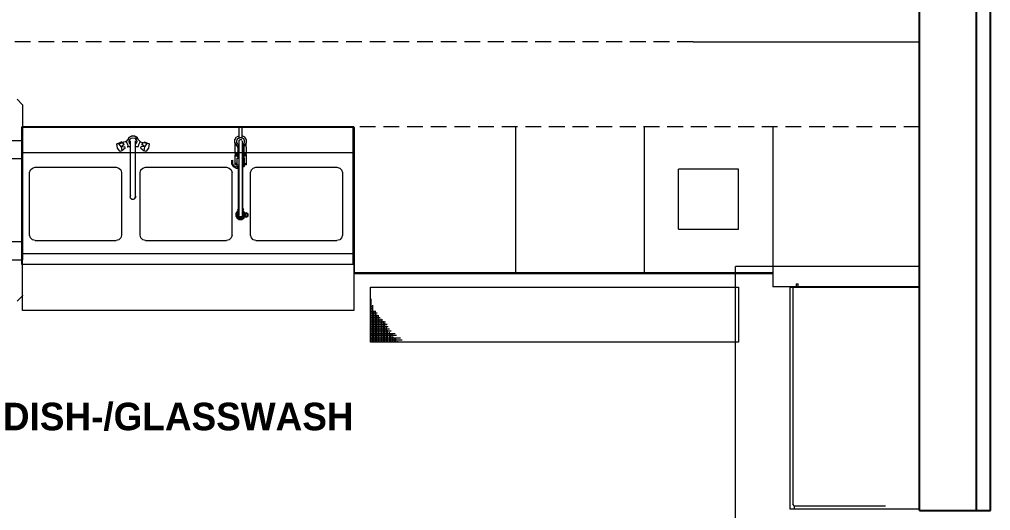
# Model space of a CAD drawing. Header units: inches. Extents: x 484217 to 497210, y -26946 to -21493.
# Drawn here: x 488162.2 to 488316.2, y -26218.7 to -26140.7 of the extents above; entities that cross this region are included whole.
import ezdxf

# ---------------------------------------------------------------- set-up
doc = ezdxf.new("R2010")
doc.units = ezdxf.units.IN
doc.header["$LTSCALE"] = 20
doc.header["$MEASUREMENT"] = 0
doc.linetypes.add('AUSGEZOGEN', pattern=[0])
doc.linetypes.add('HIDDEN2', pattern=[0.1875, 0.125, -0.0625])
doc.layers.add('A-furniture', color=50, linetype='Continuous', lineweight=9)
doc.layers.add('TC-EQUIPMENT', color=251, linetype='Continuous', lineweight=5)
doc.layers.add('A-GLASS', color=4, linetype='Continuous')
doc.layers.add('K3-TEXT', color=167, linetype='AUSGEZOGEN')
doc.styles.get("Standard").update_dxf_attribs({"font": ''})
doc.styles.get('Standard').set_extended_font_data('MicrogrammaSSi', bold=True)

msp = doc.modelspace()

# ---------------------------------------------------------------- linework, layer by layer
at = {"layer": 'A-furniture', "linetype": 'HIDDEN2'}
for points, elevation in [([(488268.98, -26144.28), (488072.18, -26144.28)], 3.81), ([(488304.9, -26157.78), (488162.58, -26157.78)], 6.93)]:
    msp.add_lwpolyline(points, dxfattribs=dict(at, elevation=elevation))
at = {"layer": 'A-GLASS'}
for p, q in [((488304.9, -26218.72, 6.93), (488304.9, -25820.47, 6.93)), ((488313.9, -26218.72, 6.93), (488313.9, -25820.47, 6.93)), ((488316.15, -26218.72, 6.93), (488316.15, -25820.47, 6.93)), ((488304.9, -26218.72, 6.93), (488316.15, -26218.72, 6.93))]:
    msp.add_line(p, q, dxfattribs=at)
at = {"layer": 'TC-EQUIPMENT'}
for p, q in [((488268.98, -26144.28, 3.81), (488304.9, -26144.28, 6.93)), ((488161.82, -26153.4, 3.81), (488162.69, -26154.28, 3.81)), ((488162.69, -26154.28, 3.81), (488162.69, -26178.93, 3.81)), ((488162.58, -26179.66, 3.81), (488162.58, -26157.78, 3.81)), ((488215.2, -26157.78, 3.81), (488162.58, -26157.78, 3.81)), ((488162.58, -26157.84, 3.81), (488215.09, -26157.84, 3.81)), ((488162.69, -26186.95, 3.81), (488162.69, -26157.78, 3.81)), ((488162.69, -26157.78, 3.81), (488215.2, -26157.78, 3.81)), ((488197.03, -26159.53, 3.81), (488197.03, -26157.92, 3.81)), ((488197.47, -26157.92, 3.81), (488197.47, -26159.53, 3.81)), ((488215.09, -26179.66, 3.81), (488215.09, -26157.78, 3.81)), ((488215.2, -26157.78, 3.81), (488215.2, -26186.95, 3.81)), ((488215.2, -26158.94, 3.81), (488215.2, -26157.78, 3.81)), ((488215.32, -26180.97, 3.81), (488215.32, -26157.92, 3.81)), ((488240.82, -26157.78, 3.81), (488240.82, -26181.11, 3.81)), ((488261.24, -26157.78, 3.81), (488261.24, -26181.11, 3.81)), ((488281.66, -26157.78, 3.81), (488281.66, -26183.19, 3.81)), ((488075.76, -26159.96, 3.81), (488162.69, -26159.96, 3.81)), ((488179.41, -26159.83, 3.81), (488179.06, -26160.19, 3.81)), ((488179.38, -26159.85, 3.81), (488179.44, -26159.75, 3.81)), ((488179.46, -26159.68, 3.81), (488179.42, -26159.83, 3.81)), ((488179.77, -26159.36, 3.81), (488179.46, -26159.68, 3.81)), ((488179.5, -26159.63, 3.81), (488179.59, -26159.46, 3.81)), ((488179.58, -26160.14, 3.81), (488179.66, -26159.85, 3.81)), ((488179.59, -26159.46, 3.81), (488179.76, -26159.37, 3.81)), ((488179.66, -26159.85, 3.81), (488179.9, -26159.61, 3.81)), ((488180.2, -26159.24, 3.81), (488179.77, -26159.36, 3.81)), ((488179.79, -26159.35, 3.81), (488180.01, -26159.24, 3.81)), ((488179.81, -26168.98, 3.81), (488179.81, -26160.03, 3.81)), ((488179.9, -26159.61, 3.81), (488180.19, -26159.53, 3.81)), ((488180.01, -26159.24, 3.81), (488180.45, -26159.24, 3.81)), ((488180.19, -26159.53, 3.81), (488180.48, -26159.61, 3.81)), ((488180.63, -26159.36, 3.81), (488180.2, -26159.24, 3.81)), ((488180.45, -26159.24, 3.81), (488180.87, -26159.46, 3.81)), ((488180.48, -26159.61, 3.81), (488180.71, -26159.85, 3.81)), ((488180.57, -26160.03, 3.81), (488180.57, -26168.99, 3.81)), ((488180.94, -26159.68, 3.81), (488180.63, -26159.36, 3.81)), ((488180.71, -26159.85, 3.81), (488180.8, -26160.14, 3.81)), ((488181.09, -26159.88, 3.81), (488180.87, -26159.46, 3.81)), ((488180.97, -26159.8, 3.81), (488180.94, -26159.68, 3.81)), ((488181.01, -26159.8, 3.81), (488181.37, -26160.18, 3.81)), ((488181.09, -26159.89, 3.81), (488181.09, -26159.88, 3.81)), ((488196.36, -26159.87, 3.81), (488196.59, -26159.44, 3.81)), ((488196.36, -26160.35, 3.81), (488196.36, -26159.87, 3.81)), ((488197.03, -26159.21, 3.81), (488196.59, -26159.44, 3.81)), ((488196.65, -26160.11, 3.81), (488196.68, -26160.01, 3.81)), ((488196.68, -26159.96, 3.81), (488196.82, -26159.67, 3.81)), ((488196.68, -26160.26, 3.81), (488196.68, -26159.96, 3.81)), ((488196.72, -26159.89, 3.81), (488196.74, -26159.82, 3.81)), ((488196.74, -26159.82, 3.81), (488196.77, -26159.79, 3.81)), ((488196.82, -26159.67, 3.81), (488197.12, -26159.53, 3.81)), ((488196.97, -26159.59, 3.81), (488196.94, -26159.61, 3.81)), ((488196.97, -26159.59, 3.81), (488197.04, -26159.56, 3.81)), ((488196.97, -26160.03, 3.81), (488197.05, -26159.9, 3.81)), ((488196.97, -26160.03, 3.81), (488196.97, -26171.86, 3.81)), ((488197.03, -26159.21, 3.81), (488197.03, -26159.21, 3.81)), ((488197.05, -26159.9, 3.81), (488197.18, -26159.82, 3.81)), ((488197.41, -26159.53, 3.81), (488197.12, -26159.53, 3.81)), ((488197.18, -26159.82, 3.81), (488197.34, -26159.82, 3.81)), ((488197.48, -26159.9, 3.81), (488197.34, -26159.82, 3.81)), ((488197.41, -26159.53, 3.81), (488197.7, -26159.67, 3.81)), ((488197.5, -26159.21, 3.81), (488197.47, -26159.21, 3.81)), ((488197.48, -26159.56, 3.81), (488197.55, -26159.59, 3.81)), ((488197.93, -26159.44, 3.81), (488197.5, -26159.21, 3.81)), ((488197.55, -26159.59, 3.81), (488197.58, -26159.61, 3.81)), ((488197.55, -26171.86, 3.81), (488197.55, -26160.03, 3.81)), ((488197.7, -26159.67, 3.81), (488197.85, -26159.96, 3.81)), ((488197.76, -26159.79, 3.81), (488197.79, -26159.82, 3.81)), ((488197.79, -26159.82, 3.81), (488197.81, -26159.89, 3.81)), ((488197.85, -26159.96, 3.81), (488197.85, -26160.26, 3.81)), ((488197.85, -26160.01, 3.81), (488197.87, -26160.11, 3.81)), ((488198.17, -26159.87, 3.81), (488197.93, -26159.44, 3.81)), ((488198.17, -26160.35, 3.81), (488198.17, -26159.87, 3.81)), ((488215.2, -26158.79, 3.81), (488215.09, -26158.79, 3.81)), ((488215.09, -26158.94, 3.81), (488215.2, -26158.94, 3.81)), ((488177.65, -26160.53, 3.81), (488177.66, -26160.51, 3.81)), ((488177.73, -26161.12, 3.81), (488177.65, -26160.53, 3.81)), ((488177.66, -26160.51, 3.81), (488178.29, -26160.25, 3.81)), ((488177.66, -26160.51, 3.81), (488177.95, -26160.43, 3.81)), ((488177.75, -26161.16, 3.81), (488177.73, -26161.12, 3.81)), ((488178.11, -26161.68, 3.81), (488177.75, -26161.16, 3.81)), ((488177.95, -26160.43, 3.81), (488178.43, -26160.21, 3.81)), ((488177.95, -26160.43, 3.81), (488177.97, -26160.44, 3.81)), ((488177.97, -26160.44, 3.81), (488178.62, -26160.33, 3.81)), ((488178.33, -26160.96, 3.81), (488177.97, -26160.44, 3.81)), ((488178.43, -26160.21, 3.81), (488178.29, -26160.25, 3.81)), ((488178.79, -26160.59, 3.81), (488178.33, -26160.96, 3.81)), ((488178.33, -26160.96, 3.81), (488178.35, -26161, 3.81)), ((488178.35, -26161, 3.81), (488178.92, -26160.91, 3.81)), ((488178.35, -26161, 3.81), (488178.43, -26161.59, 3.81)), ((488178.43, -26161.59, 3.81), (488178.42, -26161.62, 3.81)), ((488178.43, -26160.21, 3.81), (488178.98, -26160.14, 3.81)), ((488178.96, -26161.2, 3.81), (488178.43, -26161.59, 3.81)), ((488178.79, -26160.59, 3.81), (488178.62, -26160.33, 3.81)), ((488178.96, -26161.2, 3.81), (488178.92, -26160.91, 3.81)), ((488179.12, -26160.23, 3.81), (488178.98, -26160.14, 3.81)), ((488179.12, -26160.23, 3.81), (488179.26, -26160.43, 3.81)), ((488179.36, -26160.67, 3.81), (488179.26, -26160.43, 3.81)), ((488179.81, -26160.97, 3.81), (488179.28, -26160.97, 3.81)), ((488179.29, -26160.96, 3.81), (488179.32, -26160.95, 3.81)), ((488179.33, -26160.93, 3.81), (488179.32, -26160.95, 3.81)), ((488179.36, -26160.67, 3.81), (488179.39, -26160.89, 3.81)), ((488179.66, -26160.43, 3.81), (488179.58, -26160.14, 3.81)), ((488179.81, -26160.58, 3.81), (488179.66, -26160.43, 3.81)), ((488180.71, -26160.43, 3.81), (488180.57, -26160.58, 3.81)), ((488180.57, -26160.94, 3.81), (488181.1, -26160.94, 3.81)), ((488180.58, -26160.56, 3.81), (488180.59, -26160.56, 3.81)), ((488180.59, -26160.56, 3.81), (488180.59, -26160.56, 3.81)), ((488180.8, -26160.14, 3.81), (488180.71, -26160.43, 3.81)), ((488181.06, -26160.67, 3.81), (488181.03, -26160.89, 3.81)), ((488181.16, -26160.43, 3.81), (488181.06, -26160.67, 3.81)), ((488181.29, -26160.23, 3.81), (488181.16, -26160.43, 3.81)), ((488181.29, -26160.23, 3.81), (488181.43, -26160.14, 3.81)), ((488181.8, -26160.33, 3.81), (488181.29, -26160.23, 3.81)), ((488181.45, -26161.2, 3.81), (488181.49, -26160.91, 3.81)), ((488181.45, -26161.2, 3.81), (488181.98, -26161.59, 3.81)), ((488182.06, -26161, 3.81), (488181.49, -26160.91, 3.81)), ((488181.62, -26160.59, 3.81), (488181.8, -26160.33, 3.81)), ((488182.08, -26160.96, 3.81), (488181.62, -26160.59, 3.81)), ((488182.44, -26160.44, 3.81), (488181.8, -26160.33, 3.81)), ((488181.98, -26161.59, 3.81), (488182.06, -26161, 3.81)), ((488181.99, -26161.62, 3.81), (488181.98, -26161.59, 3.81)), ((488181.99, -26160.21, 3.81), (488182.13, -26160.25, 3.81)), ((488182.47, -26160.43, 3.81), (488181.99, -26160.21, 3.81)), ((488182.06, -26161, 3.81), (488182.08, -26160.96, 3.81)), ((488182.08, -26160.96, 3.81), (488182.44, -26160.44, 3.81)), ((488182.13, -26160.25, 3.81), (488182.76, -26160.51, 3.81)), ((488182.67, -26161.16, 3.81), (488182.3, -26161.68, 3.81)), ((488182.44, -26160.44, 3.81), (488182.47, -26160.43, 3.81)), ((488182.76, -26160.51, 3.81), (488182.47, -26160.43, 3.81)), ((488182.68, -26161.12, 3.81), (488182.67, -26161.16, 3.81)), ((488182.76, -26160.53, 3.81), (488182.68, -26161.12, 3.81)), ((488182.76, -26160.51, 3.81), (488182.76, -26160.53, 3.81)), ((488196.36, -26160.35, 3.81), (488196.59, -26160.78, 3.81)), ((488196.36, -26160.46, 3.81), (488196.36, -26162.04, 3.81)), ((488196.59, -26160.78, 3.81), (488196.86, -26160.92, 3.81)), ((488196.68, -26160.21, 3.81), (488196.65, -26160.11, 3.81)), ((488196.82, -26160.55, 3.81), (488196.68, -26160.26, 3.81)), ((488196.74, -26160.4, 3.81), (488196.72, -26160.33, 3.81)), ((488196.77, -26160.43, 3.81), (488196.74, -26160.4, 3.81)), ((488196.81, -26161.07, 3.81), (488196.81, -26162.77, 3.81)), ((488196.97, -26160.62, 3.81), (488196.82, -26160.55, 3.81)), ((488196.83, -26161.07, 3.81), (488196.92, -26160.6, 3.81)), ((488197.7, -26160.55, 3.81), (488197.55, -26160.62, 3.81)), ((488197.62, -26160.59, 3.81), (488197.66, -26160.81, 3.81)), ((488197.66, -26160.59, 3.81), (488197.66, -26163.58, 3.81)), ((488197.85, -26160.26, 3.81), (488197.7, -26160.55, 3.81)), ((488197.79, -26160.4, 3.81), (488197.76, -26160.43, 3.81)), ((488197.81, -26160.33, 3.81), (488197.79, -26160.4, 3.81)), ((488197.8, -26163.61, 3.81), (488197.8, -26160.41, 3.81)), ((488197.8, -26160.85, 3.81), (488197.93, -26160.78, 3.81)), ((488197.87, -26160.11, 3.81), (488197.85, -26160.21, 3.81)), ((488197.93, -26160.78, 3.81), (488198.17, -26160.35, 3.81)), ((488198.16, -26161.01, 3.81), (488198.15, -26160.47, 3.81)), ((488198.17, -26162.04, 3.81), (488198.17, -26161.01, 3.81)), ((488162.69, -26162.88, 3.81), (488075.76, -26162.88, 3.81)), ((488162.58, -26161.86, 3.81), (488215.26, -26161.86, 3.81)), ((488178.14, -26161.69, 3.81), (488178.11, -26161.68, 3.81)), ((488178.42, -26161.62, 3.81), (488178.14, -26161.69, 3.81)), ((488182.28, -26161.69, 3.81), (488181.99, -26161.62, 3.81)), ((488182.3, -26161.68, 3.81), (488182.28, -26161.69, 3.81)), ((488195.85, -26163.65, 3.81), (488195.85, -26163.09, 3.81)), ((488195.9, -26163.04, 3.81), (488195.94, -26163.04, 3.81)), ((488195.99, -26163.09, 3.81), (488195.99, -26163.62, 3.81)), ((488196.36, -26162.04, 3.81), (488196.68, -26162.04, 3.81)), ((488196.36, -26162.28, 3.81), (488196.48, -26162.19, 3.81)), ((488196.36, -26162.28, 3.81), (488196.36, -26163.84, 3.81)), ((488196.36, -26162.28, 3.81), (488196.48, -26162.38, 3.81)), ((488196.48, -26162.19, 3.81), (488196.5, -26162.18, 3.81)), ((488196.48, -26162.38, 3.81), (488196.73, -26162.43, 3.81)), ((488196.5, -26162.07, 3.81), (488196.68, -26162.07, 3.81)), ((488196.5, -26162.07, 3.81), (488196.5, -26162.26, 3.81)), ((488196.61, -26162.34, 3.81), (488196.5, -26162.26, 3.81)), ((488196.71, -26162.36, 3.81), (488196.61, -26162.34, 3.81)), ((488196.65, -26162.15, 3.81), (488196.74, -26161.86, 3.81)), ((488196.74, -26162.44, 3.81), (488196.65, -26162.15, 3.81)), ((488196.68, -26162.77, 3.81), (488196.68, -26164.08, 3.81)), ((488196.68, -26162.77, 3.81), (488196.97, -26162.77, 3.81)), ((488196.74, -26161.86, 3.81), (488196.81, -26161.79, 3.81)), ((488196.81, -26162.52, 3.81), (488196.74, -26162.44, 3.81)), ((488197.55, -26162.77, 3.81), (488197.66, -26162.77, 3.81)), ((488197.8, -26161.91, 3.81), (488197.87, -26162.15, 3.81)), ((488197.87, -26162.15, 3.81), (488197.8, -26162.4, 3.81)), ((488198.05, -26162.38, 3.81), (488197.8, -26162.43, 3.81)), ((488197.85, -26162.77, 3.81), (488197.8, -26162.77, 3.81)), ((488197.81, -26162.36, 3.81), (488197.92, -26162.34, 3.81)), ((488197.84, -26162.04, 3.81), (488198.17, -26162.04, 3.81)), ((488197.85, -26162.07, 3.81), (488198.02, -26162.07, 3.81)), ((488197.85, -26162.77, 3.81), (488197.85, -26164.08, 3.81)), ((488198.02, -26162.26, 3.81), (488197.92, -26162.34, 3.81)), ((488198.02, -26162.07, 3.81), (488198.02, -26162.26, 3.81)), ((488198.02, -26162.18, 3.81), (488198.05, -26162.19, 3.81)), ((488198.17, -26162.28, 3.81), (488198.05, -26162.19, 3.81)), ((488198.17, -26162.28, 3.81), (488198.05, -26162.38, 3.81)), ((488198.17, -26163.84, 3.81), (488198.17, -26162.28, 3.81)), ((488215.26, -26161.86, 3.81), (488215.26, -26177.91, 3.81)), ((488215.32, -26162.3, 3.81), (488215.29, -26162.3, 3.81)), ((488215.29, -26176.59, 3.81), (488215.29, -26162.3, 3.81)), ((488163.81, -26165.07, 3.81), (488163.96, -26164.63, 3.81)), ((488163.96, -26164.63, 3.81), (488164.25, -26164.34, 3.81)), ((488164.25, -26164.34, 3.81), (488164.69, -26164.19, 3.81)), ((488164.69, -26164.19, 3.81), (488177.52, -26164.19, 3.81)), ((488177.52, -26164.19, 3.81), (488177.96, -26164.34, 3.81)), ((488177.96, -26164.34, 3.81), (488178.25, -26164.63, 3.81)), ((488178.25, -26164.63, 3.81), (488178.4, -26165.07, 3.81)), ((488181.32, -26165.07, 3.81), (488181.46, -26164.63, 3.81)), ((488181.46, -26164.63, 3.81), (488181.75, -26164.34, 3.81)), ((488181.75, -26164.34, 3.81), (488182.19, -26164.19, 3.81)), ((488182.19, -26164.19, 3.81), (488195.03, -26164.19, 3.81)), ((488195.03, -26164.19, 3.81), (488195.47, -26164.34, 3.81)), ((488195.47, -26164.34, 3.81), (488195.76, -26164.63, 3.81)), ((488195.76, -26164.63, 3.81), (488195.9, -26165.07, 3.81)), ((488195.84, -26163.65, 3.81), (488196.1, -26164.09, 3.81)), ((488196.21, -26164, 3.81), (488195.99, -26163.61, 3.81)), ((488196.09, -26164.1, 3.81), (488196.54, -26164.36, 3.81)), ((488196.58, -26164.21, 3.81), (488196.21, -26164, 3.81)), ((488196.36, -26163.61, 3.81), (488196.68, -26163.61, 3.81)), ((488196.68, -26163.61, 3.81), (488196.36, -26163.61, 3.81)), ((488196.68, -26163.84, 3.81), (488196.36, -26163.84, 3.81)), ((488196.56, -26164.36, 3.81), (488196.97, -26164.36, 3.81)), ((488196.97, -26164.21, 3.81), (488196.6, -26164.21, 3.81)), ((488196.97, -26163.87, 3.81), (488196.68, -26163.87, 3.81)), ((488196.68, -26164.08, 3.81), (488196.97, -26164.08, 3.81)), ((488196.88, -26164.08, 3.81), (488196.88, -26164.21, 3.81)), ((488196.88, -26164.36, 3.81), (488196.88, -26171, 3.81)), ((488197.55, -26163.77, 3.81), (488197.66, -26163.59, 3.81)), ((488197.8, -26163.63, 3.81), (488197.55, -26164.06, 3.81)), ((488197.55, -26164.08, 3.81), (488197.85, -26164.08, 3.81)), ((488197.64, -26171.01, 3.81), (488197.64, -26164.08, 3.81)), ((488197.66, -26163.87, 3.81), (488197.85, -26163.87, 3.81)), ((488197.85, -26163.61, 3.81), (488198.17, -26163.61, 3.81)), ((488197.85, -26163.61, 3.81), (488198.17, -26163.61, 3.81)), ((488198.17, -26163.84, 3.81), (488197.85, -26163.84, 3.81)), ((488198.82, -26165.07, 3.81), (488198.97, -26164.63, 3.81)), ((488198.97, -26164.63, 3.81), (488199.26, -26164.34, 3.81)), ((488199.26, -26164.34, 3.81), (488199.7, -26164.19, 3.81)), ((488199.7, -26164.19, 3.81), (488212.53, -26164.19, 3.81)), ((488212.53, -26164.19, 3.81), (488212.97, -26164.34, 3.81)), ((488212.97, -26164.34, 3.81), (488213.26, -26164.63, 3.81)), ((488213.26, -26164.63, 3.81), (488213.41, -26165.07, 3.81)), ((488276.17, -26164.54, 3.81), (488266.69, -26164.54, 3.81)), ((488266.69, -26174.03, 3.81), (488266.69, -26164.54, 3.81)), ((488276.17, -26174.03, 3.81), (488276.17, -26164.54, 3.81)), ((488163.81, -26174.99, 3.81), (488163.81, -26165.07, 3.81)), ((488178.4, -26165.07, 3.81), (488178.4, -26174.99, 3.81)), ((488181.32, -26174.99, 3.81), (488181.32, -26165.07, 3.81)), ((488195.9, -26174.99, 3.81), (488195.9, -26165.07, 3.81)), ((488198.82, -26174.99, 3.81), (488198.82, -26165.07, 3.81)), ((488213.41, -26165.07, 3.81), (488213.41, -26174.99, 3.81)), ((488179.81, -26168.69, 3.81), (488179.75, -26168.89, 3.81)), ((488179.81, -26169.1, 3.81), (488179.75, -26168.89, 3.81)), ((488179.98, -26169.27, 3.81), (488179.81, -26169.1, 3.81)), ((488179.91, -26169.17, 3.81), (488180.09, -26169.27, 3.81)), ((488180.19, -26169.33, 3.81), (488179.98, -26169.27, 3.81)), ((488180.09, -26169.27, 3.81), (488180.29, -26169.27, 3.81)), ((488180.39, -26169.27, 3.81), (488180.19, -26169.33, 3.81)), ((488180.29, -26169.27, 3.81), (488180.47, -26169.17, 3.81)), ((488180.57, -26169.1, 3.81), (488180.39, -26169.27, 3.81)), ((488180.47, -26169.17, 3.81), (488180.57, -26168.99, 3.81)), ((488180.57, -26168.69, 3.81), (488180.63, -26168.89, 3.81)), ((488180.63, -26168.89, 3.81), (488180.57, -26169.1, 3.81)), ((488196.88, -26170.7, 3.81), (488196.82, -26170.9, 3.81)), ((488197.64, -26170.7, 3.81), (488197.7, -26170.9, 3.81)), ((488196.72, -26171.25, 3.81), (488196.51, -26171.58, 3.81)), ((488196.51, -26171.58, 3.81), (488196.51, -26171.98, 3.81)), ((488196.69, -26171.93, 3.81), (488196.51, -26171.98, 3.81)), ((488196.51, -26171.98, 3.81), (488196.72, -26172.3, 3.81)), ((488196.83, -26171.37, 3.81), (488196.69, -26171.63, 3.81)), ((488196.69, -26171.63, 3.81), (488196.69, -26171.93, 3.81)), ((488196.69, -26171.93, 3.81), (488196.83, -26172.19, 3.81)), ((488196.97, -26171.09, 3.81), (488196.72, -26171.25, 3.81)), ((488196.83, -26171.37, 3.81), (488196.72, -26171.25, 3.81)), ((488196.72, -26172.3, 3.81), (488197.04, -26172.51, 3.81)), ((488196.88, -26171.11, 3.81), (488196.82, -26170.9, 3.81)), ((488196.83, -26171.37, 3.81), (488196.97, -26171.29, 3.81)), ((488196.95, -26171.49, 3.81), (488196.83, -26171.66, 3.81)), ((488196.83, -26171.9, 3.81), (488196.83, -26171.66, 3.81)), ((488196.95, -26172.07, 3.81), (488196.83, -26171.9, 3.81)), ((488196.83, -26172.19, 3.81), (488197.1, -26172.33, 3.81)), ((488196.91, -26171.13, 3.81), (488196.88, -26171.11, 3.81)), ((488196.89, -26171.69, 3.81), (488196.97, -26171.53, 3.81)), ((488196.89, -26171.69, 3.81), (488196.89, -26171.87, 3.81)), ((488196.89, -26171.87, 3.81), (488196.98, -26172.04, 3.81)), ((488196.95, -26171.49, 3.81), (488196.97, -26171.47, 3.81)), ((488196.97, -26171.64, 3.81), (488196.95, -26171.69, 3.81)), ((488196.95, -26171.87, 3.81), (488196.95, -26171.69, 3.81)), ((488197.01, -26172.01, 3.81), (488196.95, -26171.87, 3.81)), ((488197.13, -26172.19, 3.81), (488196.95, -26172.07, 3.81)), ((488196.98, -26172.04, 3.81), (488197.15, -26172.16, 3.81)), ((488197.15, -26172.07, 3.81), (488197.01, -26172.01, 3.81)), ((488197.09, -26172.33, 3.81), (488197.04, -26172.51, 3.81)), ((488197.1, -26172.33, 3.81), (488197.39, -26172.33, 3.81)), ((488197.36, -26172.19, 3.81), (488197.13, -26172.19, 3.81)), ((488197.15, -26172.16, 3.81), (488197.33, -26172.16, 3.81)), ((488197.33, -26172.07, 3.81), (488197.18, -26172.07, 3.81)), ((488197.33, -26172.16, 3.81), (488197.5, -26172.04, 3.81)), ((488197.53, -26172.07, 3.81), (488197.36, -26172.19, 3.81)), ((488197.48, -26172.01, 3.81), (488197.37, -26172.06, 3.81)), ((488197.39, -26172.33, 3.81), (488197.65, -26172.19, 3.81)), ((488197.45, -26172.51, 3.81), (488197.77, -26172.3, 3.81)), ((488197.5, -26171.95, 3.81), (488197.48, -26172.01, 3.81)), ((488197.5, -26172.04, 3.81), (488197.59, -26171.87, 3.81)), ((488197.65, -26171.9, 3.81), (488197.53, -26172.07, 3.81)), ((488197.77, -26171.25, 3.81), (488197.55, -26171.12, 3.81)), ((488197.65, -26171.37, 3.81), (488197.55, -26171.32, 3.81)), ((488197.55, -26171.52, 3.81), (488197.65, -26171.66, 3.81)), ((488197.55, -26171.62, 3.81), (488197.59, -26171.69, 3.81)), ((488197.59, -26171.87, 3.81), (488197.59, -26171.69, 3.81)), ((488197.64, -26171.11, 3.81), (488197.6, -26171.15, 3.81)), ((488197.7, -26170.9, 3.81), (488197.64, -26171.11, 3.81)), ((488197.8, -26171.63, 3.81), (488197.65, -26171.37, 3.81)), ((488197.65, -26171.66, 3.81), (488197.65, -26171.9, 3.81)), ((488197.65, -26172.19, 3.81), (488197.8, -26171.93, 3.81)), ((488197.65, -26172.19, 3.81), (488197.77, -26172.3, 3.81)), ((488197.97, -26171.58, 3.81), (488197.77, -26171.25, 3.81)), ((488197.77, -26172.3, 3.81), (488197.97, -26171.98, 3.81)), ((488197.79, -26171.63, 3.81), (488197.97, -26171.58, 3.81)), ((488197.8, -26171.93, 3.81), (488197.8, -26171.63, 3.81)), ((488198.15, -26172.16, 3.81), (488197.86, -26172.16, 3.81)), ((488197.88, -26171.43, 3.81), (488198.15, -26171.43, 3.81)), ((488197.97, -26171.58, 3.81), (488197.97, -26171.98, 3.81)), ((488198, -26171.43, 3.81), (488198.28, -26171.58, 3.81)), ((488198, -26172.16, 3.81), (488198, -26171.43, 3.81)), ((488198.28, -26172.01, 3.81), (488198, -26172.16, 3.81)), ((488198.43, -26171.58, 3.81), (488198.15, -26171.43, 3.81)), ((488198.15, -26172.16, 3.81), (488198.43, -26172.01, 3.81)), ((488198.28, -26171.58, 3.81), (488198.43, -26171.58, 3.81)), ((488198.28, -26172.01, 3.81), (488198.28, -26171.58, 3.81)), ((488198.43, -26172.01, 3.81), (488198.28, -26172.01, 3.81)), ((488198.43, -26171.58, 3.81), (488198.43, -26172.01, 3.81)), ((488197.04, -26172.51, 3.81), (488197.45, -26172.51, 3.81)), ((488163.96, -26175.43, 3.81), (488163.81, -26174.99, 3.81)), ((488164.25, -26175.72, 3.81), (488163.96, -26175.43, 3.81)), ((488178.25, -26175.43, 3.81), (488177.96, -26175.72, 3.81)), ((488178.4, -26174.99, 3.81), (488178.25, -26175.43, 3.81)), ((488181.46, -26175.43, 3.81), (488181.32, -26174.99, 3.81)), ((488181.75, -26175.72, 3.81), (488181.46, -26175.43, 3.81)), ((488195.76, -26175.43, 3.81), (488195.47, -26175.72, 3.81)), ((488195.9, -26174.99, 3.81), (488195.76, -26175.43, 3.81)), ((488198.97, -26175.43, 3.81), (488198.82, -26174.99, 3.81)), ((488199.26, -26175.72, 3.81), (488198.97, -26175.43, 3.81)), ((488213.26, -26175.43, 3.81), (488212.97, -26175.72, 3.81)), ((488213.41, -26174.99, 3.81), (488213.26, -26175.43, 3.81)), ((488266.69, -26174.03, 3.81), (488276.17, -26174.03, 3.81)), ((488075.76, -26176.01, 3.81), (488162.69, -26176.01, 3.81)), ((488164.69, -26175.86, 3.81), (488164.25, -26175.72, 3.81)), ((488164.69, -26175.86, 3.81), (488177.52, -26175.86, 3.81)), ((488177.96, -26175.72, 3.81), (488177.52, -26175.86, 3.81)), ((488182.19, -26175.86, 3.81), (488181.75, -26175.72, 3.81)), ((488182.19, -26175.86, 3.81), (488195.03, -26175.86, 3.81)), ((488195.47, -26175.72, 3.81), (488195.03, -26175.86, 3.81)), ((488199.7, -26175.86, 3.81), (488199.26, -26175.72, 3.81)), ((488199.7, -26175.86, 3.81), (488212.53, -26175.86, 3.81)), ((488212.97, -26175.72, 3.81), (488212.53, -26175.86, 3.81)), ((488215.29, -26176.59, 3.81), (488215.32, -26176.59, 3.81)), ((488162.58, -26177.91, 3.81), (488215.26, -26177.91, 3.81)), ((488075.76, -26178.93, 3.81), (488162.69, -26178.93, 3.81)), ((488215.09, -26179.66, 3.81), (488162.58, -26179.66, 3.81)), ((488304.9, -26179.95, 3.81), (488275.73, -26179.95, 3.81)), ((488275.73, -26220.79, 3.81), (488275.73, -26179.95, 3.81)), ((488215.29, -26180.24, 3.81), (488215.32, -26180.24, 3.81)), ((488215.29, -26181.11, 3.81), (488215.29, -26180.24, 3.81)), ((488215.32, -26180.24, 3.81), (488215.29, -26180.24, 3.81)), ((488281.66, -26181.11, 3.81), (488215.29, -26181.11, 3.81)), ((488220.4, -26181.11, 3.81), (488215.29, -26181.11, 3.81)), ((488281.66, -26180.97, 3.81), (488215.32, -26180.97, 3.81)), ((488223.9, -26181.03, 3.81), (488220.98, -26181.03, 3.81)), ((488223.9, -26180.97, 3.81), (488223.9, -26181.03, 3.81)), ((488232.06, -26180.97, 3.81), (488232.06, -26181.03, 3.81)), ((488232.06, -26181.03, 3.81), (488237.9, -26181.03, 3.81)), ((488233.23, -26181.03, 3.81), (488233.23, -26181.08, 3.81)), ((488233.23, -26181.08, 3.81), (488236.73, -26181.08, 3.81)), ((488236.73, -26181.08, 3.81), (488236.73, -26181.03, 3.81)), ((488237.9, -26181.03, 3.81), (488237.9, -26180.97, 3.81)), ((488241.4, -26181.03, 3.81), (488241.4, -26180.97, 3.81)), ((488244.32, -26181.03, 3.81), (488241.4, -26181.03, 3.81)), ((488241.69, -26181.08, 3.81), (488241.69, -26181.03, 3.81)), ((488243.44, -26181.08, 3.81), (488241.69, -26181.08, 3.81)), ((488243.44, -26181.03, 3.81), (488243.44, -26181.08, 3.81)), ((488244.32, -26180.97, 3.81), (488244.32, -26181.03, 3.81)), ((488261.82, -26181.03, 3.81), (488261.82, -26180.97, 3.81)), ((488264.74, -26181.03, 3.81), (488261.82, -26181.03, 3.81)), ((488262.11, -26181.08, 3.81), (488262.11, -26181.03, 3.81)), ((488263.86, -26181.08, 3.81), (488262.11, -26181.08, 3.81)), ((488263.86, -26181.03, 3.81), (488263.86, -26181.08, 3.81)), ((488264.74, -26180.97, 3.81), (488264.74, -26181.03, 3.81)), ((488285.36, -26182.72, 3.81), (488285.65, -26182.72, 3.81)), ((488285.36, -26182.72, 3.81), (488285.36, -26183.24, 3.81)), ((488285.65, -26183.24, 3.81), (488285.65, -26182.72, 3.81)), ((488162.69, -26184.61, 3.81), (488161.82, -26185.49, 3.81)), ((488162.69, -26184.5, 3.81), (488162.69, -26184.61, 3.81)), ((488217.85, -26183.24, 3.81), (488276.19, -26183.24, 3.81)), ((488217.85, -26192, 3.81), (488217.85, -26183.24, 3.81)), ((488276.19, -26183.24, 3.81), (488276.19, -26192, 3.81)), ((488304.76, -26183.19, 3.81), (488281.66, -26183.19, 3.81)), ((488284.34, -26183.24, 3.81), (488304.76, -26183.24, 3.81)), ((488284.34, -26183.24, 3.81), (488284.34, -26218.45, 3.81)), ((488284.78, -26183.24, 3.81), (488284.78, -26217.72, 3.81)), ((488285.36, -26183.24, 3.81), (488285.36, -26183.19, 3.81)), ((488285.36, -26183.24, 3.81), (488288.28, -26183.24, 3.81)), ((488288.28, -26183.19, 3.81), (488288.28, -26183.24, 3.81)), ((488288.34, -26183.24, 3.81), (488288.34, -26183.19, 3.81)), ((488291.25, -26183.24, 3.81), (488288.34, -26183.24, 3.81)), ((488291.25, -26183.19, 3.81), (488291.25, -26183.24, 3.81)), ((488291.31, -26183.24, 3.81), (488291.31, -26183.19, 3.81)), ((488294.23, -26183.24, 3.81), (488291.31, -26183.24, 3.81)), ((488293.02, -26183.19, 3.81), (488293.02, -26183.24, 3.81)), ((488293.08, -26183.24, 3.81), (488293.08, -26183.19, 3.81)), ((488296, -26183.24, 3.81), (488293.08, -26183.24, 3.81)), ((488296, -26183.19, 3.81), (488296, -26183.24, 3.81)), ((488296.05, -26183.24, 3.81), (488296.05, -26183.19, 3.81)), ((488298.97, -26183.24, 3.81), (488296.05, -26183.24, 3.81)), ((488217.97, -26192, 3.81), (488217.97, -26185.08, 3.81)), ((488218.17, -26186.13, 3.81), (488218.17, -26192, 3.81)), ((488215.2, -26186.95, 3.81), (488162.69, -26186.95, 3.81)), ((488217.85, -26186.31, 3.81), (488218.05, -26186.31, 3.81)), ((488218.29, -26186.7, 3.81), (488217.85, -26186.7, 3.81)), ((488217.85, -26187.05, 3.81), (488218.72, -26187.05, 3.81)), ((488218.93, -26187.4, 3.81), (488217.85, -26187.4, 3.81)), ((488217.85, -26187.75, 3.81), (488219.16, -26187.75, 3.81)), ((488218.37, -26192, 3.81), (488218.37, -26187.23, 3.81)), ((488218.61, -26187.23, 3.81), (488218.61, -26192, 3.81)), ((488218.84, -26192, 3.81), (488218.84, -26187.58, 3.81)), ((488219.37, -26188.1, 3.81), (488217.85, -26188.1, 3.81)), ((488217.85, -26188.45, 3.81), (488219.8, -26188.45, 3.81)), ((488220.24, -26188.8, 3.81), (488217.85, -26188.8, 3.81)), ((488217.85, -26189.15, 3.81), (488220.48, -26189.15, 3.81)), ((488219.05, -26187.93, 3.81), (488219.05, -26192, 3.81)), ((488219.25, -26192, 3.81), (488219.25, -26188.28, 3.81)), ((488219.48, -26188.28, 3.81), (488219.48, -26192, 3.81)), ((488219.69, -26192, 3.81), (488219.69, -26188.63, 3.81)), ((488219.92, -26188.63, 3.81), (488219.92, -26192, 3.81)), ((488220.13, -26192, 3.81), (488220.13, -26188.98, 3.81)), ((488220.68, -26189.54, 3.81), (488217.85, -26189.54, 3.81)), ((488217.85, -26189.89, 3.81), (488220.88, -26189.89, 3.81)), ((488221.12, -26190.24, 3.81), (488217.85, -26190.24, 3.81)), ((488217.85, -26190.59, 3.81), (488221.76, -26190.59, 3.81)), ((488220.36, -26189.37, 3.81), (488220.36, -26192, 3.81)), ((488220.56, -26192, 3.81), (488220.56, -26190.07, 3.81)), ((488220.8, -26190.42, 3.81), (488220.8, -26192, 3.81)), ((488221, -26192, 3.81), (488221, -26190.77, 3.81)), ((488221.23, -26190.77, 3.81), (488221.23, -26192, 3.81)), ((488221.99, -26190.95, 3.81), (488217.85, -26190.95, 3.81)), ((488217.85, -26191.3, 3.81), (488222.63, -26191.3, 3.81)), ((488222.87, -26191.65, 3.81), (488217.85, -26191.65, 3.81)), ((488276.19, -26192, 3.81), (488217.85, -26192, 3.81)), ((488221.44, -26192, 3.81), (488221.44, -26191.12, 3.81)), ((488221.67, -26191.47, 3.81), (488221.67, -26192, 3.81)), ((488221.88, -26192, 3.81), (488221.88, -26191.47, 3.81)), ((488222.11, -26191.82, 3.81), (488222.11, -26192, 3.81)), ((488284.34, -26218.45, 3.81), (488304.76, -26218.45, 3.81)), ((488285.07, -26218.02, 3.81), (488284.78, -26217.72, 3.81)), ((488285.07, -26218.45, 3.81), (488285.07, -26218.02, 3.81)), ((488299.51, -26218.02, 3.81), (488285.07, -26218.02, 3.81))]:
    msp.add_line(p, q, dxfattribs=at)

# ---------------------------------------------------------------- texts
at = {"layer": 'K3-TEXT'}
msp.add_text('DISH-/GLASSWASH', height=4.3758, dxfattribs=at).set_placement((488159.58, -26205.97, 3.81))

doc.saveas('drawing.dxf')
